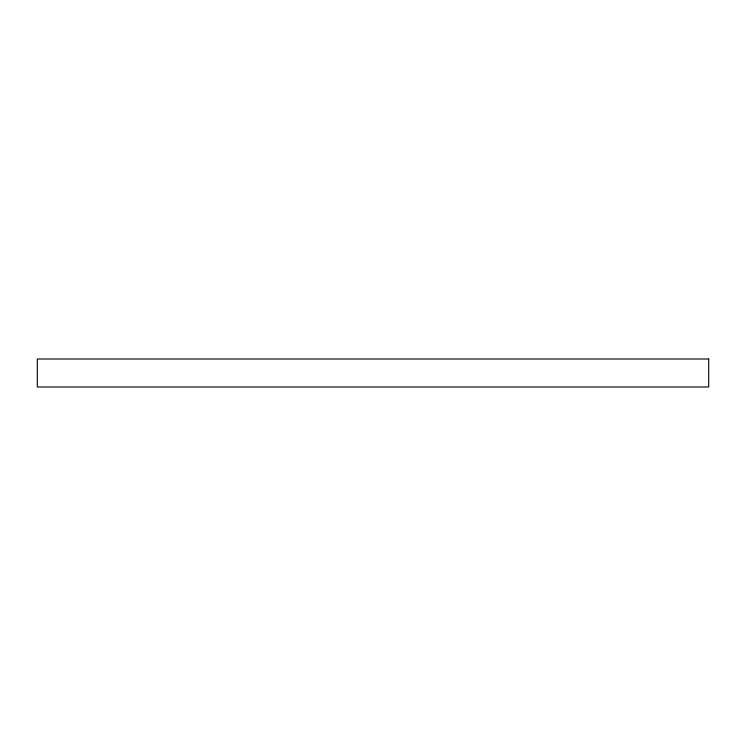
<?xml version="1.0" encoding="UTF-8"?>
<svg xmlns="http://www.w3.org/2000/svg" width="746" height="746" viewBox="0 0 746 746"><rect width="100%" height="100%" fill="white"/><g stroke="black" fill="none" stroke-linecap="round" stroke-linejoin="round"><path stroke-width="1.12" d="M708.7 359.012L37.3 359.012L37.3 386.988L708.7 386.988L708.7 359.012"/></g></svg>
